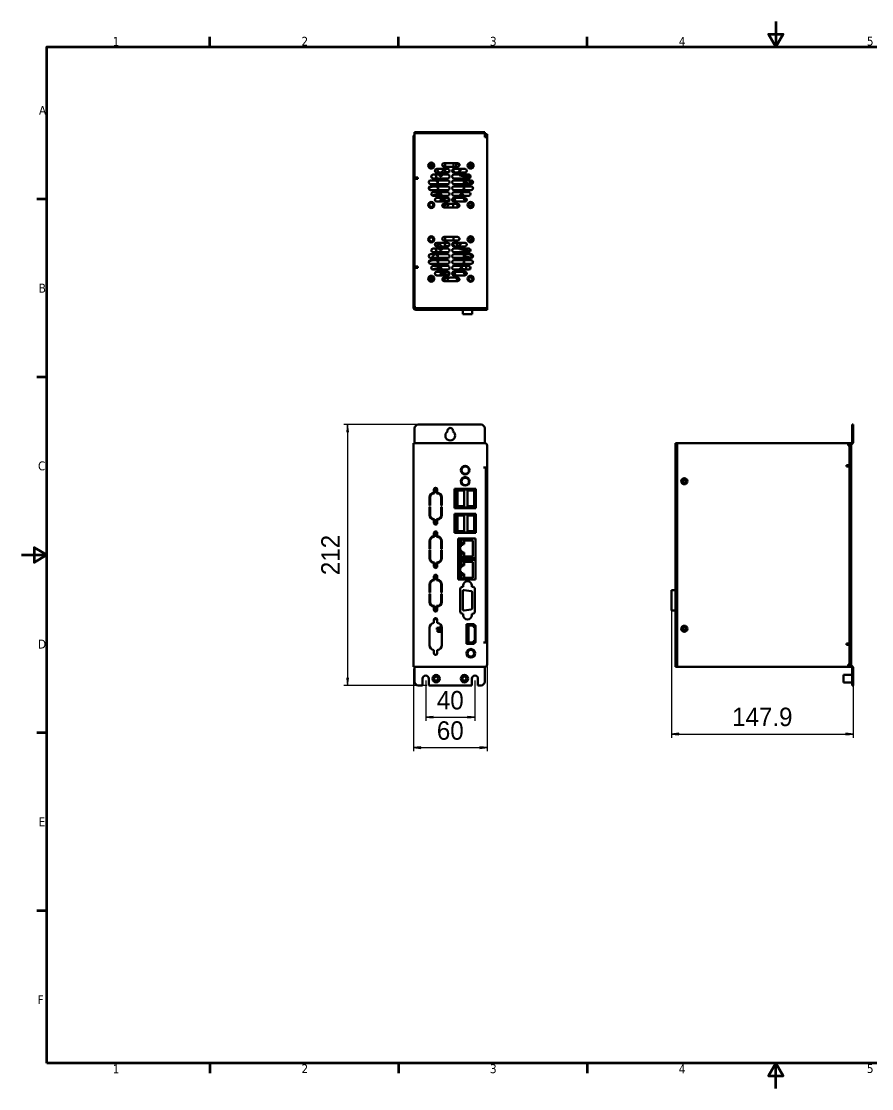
# Model space of a CAD drawing. Header units: millimetres. Extents: x 3265 to 5128, y 641 to 1684.
# Drawn here: x 3265 to 3956, y 816 to 1684 of the extents above; entities that cross this region are included whole.
import ezdxf

# ---------------------------------------------------------------- set-up
doc = ezdxf.new("R2010")
doc.units = ezdxf.units.MM
doc.header["$LTSCALE"] = 1.8
for name, color, linetype, lineweight in [('경계(ISO)', 7, 'Continuous', 70), ('외형선(ISO)', 7, 'Continuous', 50), ('치수(ISO)', 7, 'Continuous', 25)]:
    doc.layers.add(name, color=color, linetype=linetype, lineweight=lineweight)
doc.styles.add('레이블 문자 (JIS)', font='')
doc.styles.add('주 텍스트 (ISO)', font='')
doc.styles.get('레이블 문자 (JIS)').set_extended_font_data('Gulim')
doc.styles.get('주 텍스트 (ISO)').set_extended_font_data('Tahoma')
doc.dimstyles.new('복사 대상기본값 (JIS)', dxfattribs={"dimscale": 3, "dimtxt": 3, "dimasz": 2, "dimexe": 1, "dimexo": 0.5, "dimgap": 0.8, "dimtad": 1, "dimdsep": 46, "dimtxsty": '레이블 문자 (JIS)', "dimblk": 'Filled-1', "dimcen": 0.09, "dimdle": 10, "dimclrd": 256, "dimclre": 256, "dimclrt": 256, "dimazin": 2, "dimtfac": 0.666667, "dimtmove": 0, "dimatfit": 3, "dimldrblk": 'OPEN', "dimfxl": 1, "dimtolj": 1, "dimtzin": 0, "dimlwd": -1, "dimlwe": -1, "dimarcsym": 0})

# ---------------------------------------------------------------- blocks, each defined once
blk = doc.blocks.new('Filled-1')
at = {"color": 0}
for p, q in [((0, 0), (-1, 0.1)), ((-1, 0.1), (-1, -0.1)), ((-1, 0), (0, 0)), ((-1, -0.1), (0, 0))]:
    blk.add_line(p, q, dxfattribs=at)
at = {"color": 0, "flags": 128}
blk.add_lwpolyline([(-1, -0.1), (0, 0), (-1, 0.1), (-1, -0.1)], dxfattribs=at)
at = {"color": 0}
blk.add_solid([(-1, -0.1), (0, 0), (-1, 0.1), (-1, -0.1)], dxfattribs=at)
blk = doc.blocks.new('*D623')
at = {"layer": 'Defpoints', "color": 0}
for p in [(3587.78, 1356.24), (3530.28, 1144.24), (3596.28, 1144.24)]:
    blk.add_point(p, dxfattribs=at)
at = {"layer": '치수(ISO)'}
for p, q in [((3586.28, 1356.24), (3527.28, 1356.24)), ((3530.28, 1350.24), (3530.28, 1150.24)), ((3594.78, 1144.24), (3527.28, 1144.24))]:
    blk.add_line(p, q, dxfattribs=at)
at = {"layer": '치수(ISO)', "linetype": 'ByBlock', "xscale": 6, "yscale": 6, "zscale": 6}
for p, rotation in [((3530.28, 1356.24), 90), ((3530.28, 1144.24), 270)]:
    blk.add_blockref('Filled-1', p, dxfattribs=dict(at, rotation=rotation))
at = {"layer": '치수(ISO)', "insert": (3508.86, 1250.24), "char_height": 15, "attachment_point": 2, "rotation": 90, "style": '레이블 문자 (JIS)'}
blk.add_mtext('\\A1;212', dxfattribs=at)
blk = doc.blocks.new('_Open')
at = {"color": 0, "linetype": 'ByBlock', "lineweight": -2}
for p, q in [((-1, 0.17), (0, 0)), ((-1, -0.17), (0, 0)), ((0, 0), (-1, 0))]:
    blk.add_line(p, q, dxfattribs=at)
blk = doc.blocks.new('*D624')
at = {"layer": 'Defpoints', "color": 0}
for p in [(3583.78, 1159.24), (3643.78, 1161.24), (3643.78, 1093.7)]:
    blk.add_point(p, dxfattribs=at)
at = {"layer": '치수(ISO)'}
for p, q in [((3583.78, 1157.74), (3583.78, 1090.7)), ((3643.78, 1159.74), (3643.78, 1090.7)), ((3589.78, 1093.7), (3637.78, 1093.7))]:
    blk.add_line(p, q, dxfattribs=at)
at = {"layer": '치수(ISO)', "linetype": 'ByBlock', "xscale": 6, "yscale": 6, "zscale": 6, "rotation": 180}
blk.add_blockref('Filled-1', (3583.78, 1093.7), dxfattribs=at)
at = {"layer": '치수(ISO)', "linetype": 'ByBlock', "xscale": 6, "yscale": 6, "zscale": 6}
blk.add_blockref('Filled-1', (3643.78, 1093.7), dxfattribs=at)
at = {"layer": '치수(ISO)', "insert": (3613.78, 1115.08), "char_height": 15, "attachment_point": 2, "style": '레이블 문자 (JIS)'}
blk.add_mtext('\\A1;60', dxfattribs=at)
blk = doc.blocks.new('*D625')
at = {"layer": 'Defpoints', "color": 0}
for p in [(3793.57, 1207.04), (3941.47, 1147.24), (3941.47, 1104.74)]:
    blk.add_point(p, dxfattribs=at)
at = {"layer": '치수(ISO)'}
for p, q in [((3793.57, 1205.54), (3793.57, 1101.74)), ((3941.47, 1145.74), (3941.47, 1101.74)), ((3799.57, 1104.74), (3935.47, 1104.74))]:
    blk.add_line(p, q, dxfattribs=at)
at = {"layer": '치수(ISO)', "linetype": 'ByBlock', "xscale": 6, "yscale": 6, "zscale": 6, "rotation": 180}
blk.add_blockref('Filled-1', (3793.57, 1104.74), dxfattribs=at)
at = {"layer": '치수(ISO)', "linetype": 'ByBlock', "xscale": 6, "yscale": 6, "zscale": 6}
blk.add_blockref('Filled-1', (3941.47, 1104.74), dxfattribs=at)
at = {"layer": '치수(ISO)', "insert": (3867.52, 1126.16), "char_height": 15, "attachment_point": 2, "style": '레이블 문자 (JIS)'}
blk.add_mtext('\\A1;147.9', dxfattribs=at)
blk = doc.blocks.new('*D635')
at = {"layer": 'Defpoints', "color": 0}
for p in [(3593.78, 1149.74), (3633.78, 1149.74), (3633.78, 1118.41)]:
    blk.add_point(p, dxfattribs=at)
at = {"layer": '치수(ISO)'}
for p, q in [((3593.78, 1148.24), (3593.78, 1115.41)), ((3633.78, 1148.24), (3633.78, 1115.41)), ((3599.78, 1118.41), (3627.78, 1118.41))]:
    blk.add_line(p, q, dxfattribs=at)
at = {"layer": '치수(ISO)', "linetype": 'ByBlock', "xscale": 6, "yscale": 6, "zscale": 6, "rotation": 180}
blk.add_blockref('Filled-1', (3593.78, 1118.41), dxfattribs=at)
at = {"layer": '치수(ISO)', "linetype": 'ByBlock', "xscale": 6, "yscale": 6, "zscale": 6}
blk.add_blockref('Filled-1', (3633.78, 1118.41), dxfattribs=at)
at = {"layer": '치수(ISO)', "insert": (3613.78, 1132.11), "char_height": 15, "attachment_point": 5, "style": '레이블 문자 (JIS)'}
blk.add_mtext('\\A1;40', dxfattribs=at)
blk = doc.blocks.new('경계 Default Border')
at = {"layer": '경계(ISO)'}
for p, q in [((74.25, 410), (74.25, 413.9)), ((148.5, 410), (148.5, 413.9)), ((222.75, 410), (222.75, 413.9)), ((371.25, 410), (371.25, 413.9)), ((445.5, 410), (445.5, 413.9)), ((519.75, 410), (519.75, 413.9)), ((10, 350), (6.1, 350)), ((584, 350), (587.9, 350)), ((10, 280), (6.1, 280)), ((584, 280), (587.9, 280)), ((10, 140), (6.1, 140)), ((584, 140), (587.9, 140)), ((10, 70), (6.1, 70)), ((584, 70), (587.9, 70)), ((74.25, 10), (74.25, 6.1)), ((148.5, 10), (148.5, 6.1)), ((222.75, 10), (222.75, 6.1)), ((371.25, 10), (371.25, 6.1)), ((445.5, 10), (445.5, 6.1)), ((519.75, 10), (519.75, 6.1))]:
    blk.add_line(p, q, dxfattribs=at)
at = {"layer": '경계(ISO)', "flags": 128}
for points in [[(297, 420), (297, 410), (294.11, 415), (299.89, 415), (297, 410)], [(10, 10), (10, 410), (584, 410), (584, 10), (10, 10)], [(0, 210), (10, 210), (5, 212.89), (5, 207.11), (10, 210)], [(594, 210), (584, 210), (589, 212.89), (589, 207.11), (584, 210)], [(297, 0), (297, 10), (294.11, 5), (299.89, 5), (297, 10)]]:
    blk.add_lwpolyline(points, dxfattribs=at)
at = {"layer": '경계(ISO)', "char_height": 3.5, "attachment_point": 7, "style": '주 텍스트 (ISO)'}
for s, insert in [('1', (35.98, 410.32)), ('2', (110.29, 410.4)), ('3', (184.51, 410.33)), ('4', (258.85, 410.33)), ('5', (332.9, 410.4)), ('6', (407.29, 410.33)), ('7', (481.56, 410.4)), ('8', (556.09, 410.4)), ('A', (6.94, 383.25)), ('A', (585.24, 383.25)), ('B', (6.85, 313.25)), ('B', (585.15, 313.25)), ('C', (6.57, 243.25)), ('C', (584.87, 243.25)), ('D', (6.56, 173.19)), ('D', (584.86, 173.19)), ('E', (6.78, 103.25)), ('E', (585.08, 103.25)), ('F', (6.36, 33.25)), ('F', (584.66, 33.25)), ('1', (35.98, 6.02)), ('2', (110.29, 6.1)), ('3', (184.51, 6.03)), ('4', (258.85, 6.03)), ('5', (332.9, 6.1)), ('6', (407.29, 6.03)), ('7', (481.56, 6.1)), ('8', (556.09, 6.1))]:
    blk.add_mtext(s, dxfattribs=dict(at, insert=insert))

msp = doc.modelspace()

# ---------------------------------------------------------------- linework, layer by layer
at = {"layer": '외형선(ISO)'}
for p, q in [((3583.778, 1589.184), (3583.778, 1590.184)), ((3584.778, 1589.184), (3583.778, 1589.184)), ((3583.778, 1589.184), (3583.778, 1451.584)), ((3584.778, 1593.984), (3587.778, 1593.984)), ((3584.778, 1593.984), (3584.778, 1592.984)), ((3587.778, 1592.984), (3584.778, 1592.984)), ((3584.778, 1591.984), (3584.778, 1592.984)), ((3584.778, 1591.984), (3584.778, 1556.984)), ((3584.778, 1589.184), (3584.778, 1451.584)), ((3638.778, 1593.984), (3587.778, 1593.984)), ((3587.778, 1592.984), (3638.778, 1592.984)), ((3641.778, 1593.984), (3638.778, 1593.984)), ((3641.778, 1592.984), (3638.778, 1592.984)), ((3641.778, 1592.984), (3641.778, 1593.984)), ((3641.778, 1592.984), (3641.778, 1591.984)), ((3641.778, 1592.184), (3643.778, 1592.184)), ((3641.778, 1591.984), (3641.778, 1589.984)), ((3643.778, 1591.184), (3641.778, 1591.184)), ((3643.778, 1589.984), (3641.778, 1589.984)), ((3642.778, 1589.984), (3642.778, 1590.984)), ((3642.778, 1590.984), (3643.778, 1590.984)), ((3643.778, 1591.184), (3643.778, 1592.184)), ((3643.778, 1589.984), (3643.778, 1590.984)), ((3643.778, 1589.984), (3643.778, 1450.784)), ((3599.364, 1565.542), (3597.159, 1567.997)), ((3602.778, 1564.084), (3611.778, 1564.084)), ((3603.068, 1564.084), (3603.946, 1561.084)), ((3603.633, 1562.157), (3604.977, 1561.084)), ((3606.428, 1561.084), (3609.124, 1564.084)), ((3609.532, 1567.05), (3608.431, 1565.825)), ((3608.778, 1568.784), (3619.778, 1568.784)), ((3619.778, 1565.784), (3608.778, 1565.784)), ((3609.532, 1568.784), (3609.532, 1565.784)), ((3609.532, 1564.084), (3609.532, 1561.084)), ((3616.532, 1568.784), (3616.532, 1565.784)), ((3616.532, 1564.064), (3616.532, 1561.551)), ((3616.778, 1564.084), (3625.778, 1564.084)), ((3623.344, 1564.084), (3619.582, 1561.084)), ((3621.178, 1563.159), (3620.347, 1564.084)), ((3621.062, 1567.778), (3621.178, 1567.648)), ((3621.178, 1567.684), (3621.178, 1567.823)), ((3621.178, 1566.746), (3621.178, 1567.684)), ((3621.224, 1567.684), (3621.178, 1567.684)), ((3621.178, 1562.357), (3621.178, 1564.084)), ((3622.178, 1564.084), (3622.178, 1563.155)), ((3622.178, 1563.695), (3622.855, 1563.695)), ((3629.205, 1565.531), (3631.352, 1565.531)), ((3587.278, 1556.984), (3584.778, 1556.984)), ((3584.778, 1555.984), (3586.778, 1555.984)), ((3587.278, 1555.984), (3586.778, 1555.984)), ((3587.278, 1556.984), (3587.278, 1555.984)), ((3597.778, 1554.684), (3611.778, 1554.684)), ((3598.354, 1557.413), (3599.635, 1556.391)), ((3599.778, 1559.384), (3611.778, 1559.384)), ((3611.778, 1556.384), (3599.778, 1556.384)), ((3601.776, 1554.684), (3603.561, 1553.261)), ((3602.717, 1556.384), (3601.839, 1559.384)), ((3611.778, 1561.084), (3602.778, 1561.084)), ((3603.638, 1553.239), (3603.215, 1554.684)), ((3604.444, 1559.384), (3604.467, 1559.306)), ((3607.109, 1559.384), (3607.266, 1559.259)), ((3625.778, 1561.084), (3616.778, 1561.084)), ((3616.778, 1559.384), (3628.778, 1559.384)), ((3628.778, 1556.384), (3616.778, 1556.384)), ((3616.778, 1554.684), (3630.778, 1554.684)), ((3621.724, 1558.772), (3629.738, 1556.82)), ((3631.282, 1551.771), (3625.009, 1553.203)), ((3628.677, 1559.384), (3626.462, 1557.618)), ((3630.248, 1558.184), (3627.172, 1558.184)), ((3632.074, 1553.678), (3627.943, 1554.684)), ((3596.564, 1547.503), (3596.302, 1548.651)), ((3596.42, 1549.02), (3600.206, 1549.884)), ((3611.778, 1551.684), (3597.778, 1551.684)), ((3597.778, 1549.884), (3611.778, 1549.884)), ((3611.778, 1546.884), (3597.778, 1546.884)), ((3599.778, 1545.184), (3611.778, 1545.184)), ((3630.778, 1551.684), (3616.778, 1551.684)), ((3616.778, 1549.884), (3630.778, 1549.884)), ((3630.778, 1546.884), (3616.778, 1546.884)), ((3616.778, 1545.184), (3628.778, 1545.184)), ((3623.219, 1544.376), (3625.188, 1542.184)), ((3629.503, 1544.997), (3628.684, 1545.184)), ((3632.254, 1548.651), (3631.992, 1547.503)), ((3598.968, 1542.422), (3605.66, 1543.949)), ((3611.778, 1542.184), (3599.778, 1542.184)), ((3602.778, 1540.484), (3611.778, 1540.484)), ((3611.778, 1537.484), (3602.778, 1537.484)), ((3605.339, 1537.484), (3607.467, 1539.712)), ((3605.404, 1537.552), (3606.816, 1540.484)), ((3608.367, 1539.206), (3606.722, 1537.484)), ((3607.983, 1533.013), (3610.63, 1535.784)), ((3608.778, 1535.784), (3619.778, 1535.784)), ((3613.119, 1535.784), (3611.776, 1534.378)), ((3612.37, 1537.606), (3612.574, 1537.82)), ((3617.473, 1540.342), (3615.472, 1538.247)), ((3616.178, 1537.609), (3616.178, 1538.987)), ((3616.178, 1538.249), (3617.813, 1538.249)), ((3616.178, 1532.784), (3616.178, 1535.784)), ((3616.715, 1539.549), (3617.187, 1539.549)), ((3628.778, 1542.184), (3616.778, 1542.184)), ((3616.778, 1540.484), (3625.778, 1540.484)), ((3625.778, 1537.484), (3616.778, 1537.484)), ((3618.181, 1537.484), (3617.029, 1539.878)), ((3617.978, 1537.484), (3617.978, 1537.906)), ((3620.057, 1533.589), (3619, 1535.784)), ((3623.687, 1542.184), (3622.86, 1543.903)), ((3625.946, 1537.494), (3624.506, 1540.484)), ((3630.096, 1533.916), (3631.671, 1535.669)), ((3619.778, 1532.784), (3608.778, 1532.784)), ((3621.274, 1534.175), (3620.057, 1533.589)), ((3621.178, 1533.746), (3621.178, 1534.129)), ((3602.778, 1504.084), (3611.778, 1504.084)), ((3611.778, 1501.084), (3602.778, 1501.084)), ((3603.068, 1504.084), (3603.946, 1501.084)), ((3603.633, 1502.157), (3604.977, 1501.084)), ((3606.891, 1501.084), (3605.655, 1502.46)), ((3608.229, 1504.084), (3609.532, 1502.634)), ((3608.778, 1508.784), (3619.778, 1508.784)), ((3619.778, 1505.784), (3608.778, 1505.784)), ((3609.532, 1508.784), (3609.532, 1505.784)), ((3609.532, 1504.084), (3609.532, 1501.084)), ((3616.532, 1508.784), (3616.532, 1505.784)), ((3616.532, 1504.064), (3616.532, 1501.551)), ((3616.778, 1504.084), (3625.778, 1504.084)), ((3625.778, 1501.084), (3616.778, 1501.084)), ((3620.028, 1501.44), (3618.83, 1502.773)), ((3623.344, 1504.084), (3619.582, 1501.084)), ((3621.178, 1506.746), (3621.178, 1507.823)), ((3621.178, 1502.684), (3621.178, 1504.084)), ((3621.178, 1502.684), (3621.178, 1502.357)), ((3621.178, 1502.684), (3621.588, 1502.684)), ((3622.178, 1504.084), (3622.178, 1503.155)), ((3622.178, 1503.535), (3622.377, 1503.313)), ((3630.096, 1505.916), (3631.671, 1507.669)), ((3596.472, 1493.922), (3596.905, 1494.404)), ((3597.778, 1494.684), (3611.778, 1494.684)), ((3598.354, 1497.413), (3599.635, 1496.391)), ((3601.19, 1494.684), (3598.495, 1491.684)), ((3598.924, 1496.651), (3599.085, 1496.83)), ((3599.778, 1499.384), (3611.778, 1499.384)), ((3611.778, 1496.384), (3599.778, 1496.384)), ((3601.776, 1494.684), (3603.561, 1493.261)), ((3602.717, 1496.384), (3601.839, 1499.384)), ((3603.638, 1493.239), (3603.215, 1494.684)), ((3604.444, 1499.384), (3604.467, 1499.306)), ((3607.109, 1499.384), (3607.266, 1499.259)), ((3616.778, 1499.384), (3628.778, 1499.384)), ((3628.778, 1496.384), (3616.778, 1496.384)), ((3616.778, 1494.684), (3630.778, 1494.684)), ((3621.724, 1498.772), (3629.738, 1496.82)), ((3624.951, 1493.449), (3625.213, 1493.157)), ((3631.282, 1491.771), (3625.009, 1493.203)), ((3628.677, 1499.384), (3626.462, 1497.618)), ((3632.074, 1493.678), (3627.943, 1494.684)), ((3630.19, 1492.021), (3631.75, 1493.757)), ((3586.778, 1484.784), (3584.778, 1484.784)), ((3584.778, 1483.784), (3587.278, 1483.784)), ((3584.778, 1452.784), (3584.778, 1483.784)), ((3586.778, 1484.784), (3587.278, 1484.784)), ((3587.278, 1484.784), (3587.278, 1483.784)), ((3596.564, 1487.503), (3596.302, 1488.651)), ((3596.42, 1489.02), (3600.206, 1489.884)), ((3611.778, 1491.684), (3597.778, 1491.684)), ((3597.778, 1489.884), (3611.778, 1489.884)), ((3611.778, 1486.884), (3597.778, 1486.884)), ((3598.857, 1489.576), (3599.133, 1489.884)), ((3598.968, 1482.422), (3605.66, 1483.949)), ((3599.778, 1485.184), (3611.778, 1485.184)), ((3630.778, 1491.684), (3616.778, 1491.684)), ((3616.778, 1489.884), (3630.778, 1489.884)), ((3630.778, 1486.884), (3616.778, 1486.884)), ((3616.778, 1485.184), (3628.778, 1485.184)), ((3623.687, 1482.184), (3622.86, 1483.903)), ((3624.096, 1482.911), (3623.021, 1484.108)), ((3626.087, 1485.184), (3626.328, 1484.916)), ((3629.503, 1484.997), (3628.684, 1485.184)), ((3632.254, 1488.651), (3631.992, 1487.503)), ((3597.104, 1473.625), (3599.305, 1476.076)), ((3611.778, 1482.184), (3599.778, 1482.184)), ((3602.778, 1480.484), (3611.778, 1480.484)), ((3611.778, 1477.484), (3602.778, 1477.484)), ((3605.339, 1477.484), (3607.467, 1479.712)), ((3605.404, 1477.552), (3606.816, 1480.484)), ((3606.717, 1480.278), (3606.532, 1480.484)), ((3608.367, 1479.206), (3606.722, 1477.484)), ((3607.983, 1473.013), (3610.63, 1475.784)), ((3608.778, 1475.784), (3619.778, 1475.784)), ((3613.119, 1475.784), (3611.776, 1474.378)), ((3612.37, 1477.606), (3612.574, 1477.82)), ((3617.473, 1480.342), (3615.472, 1478.247)), ((3628.778, 1482.184), (3616.778, 1482.184)), ((3616.778, 1480.484), (3625.778, 1480.484)), ((3625.778, 1477.484), (3616.778, 1477.484)), ((3618.181, 1477.484), (3617.029, 1479.878)), ((3620.466, 1472.951), (3618.83, 1474.773)), ((3620.057, 1473.589), (3619, 1475.784)), ((3625.946, 1477.494), (3624.506, 1480.484)), ((3625.067, 1479.319), (3626.328, 1477.916)), ((3619.778, 1472.784), (3608.778, 1472.784)), ((3621.274, 1474.175), (3620.057, 1473.589)), ((3621.178, 1473.746), (3621.178, 1474.129)), ((3641.778, 1450.584), (3585.778, 1450.584)), ((3585.778, 1449.584), (3641.778, 1449.584)), ((3641.778, 1450.784), (3586.778, 1450.784)), ((3621.178, 1450.584), (3621.178, 1450.784)), ((3622.978, 1450.784), (3622.978, 1450.584)), ((3622.978, 1449.584), (3622.978, 1449.484)), ((3622.978, 1449.484), (3628.978, 1449.484)), ((3623.978, 1449.484), (3623.978, 1446.084)), ((3628.978, 1450.784), (3628.978, 1450.584)), ((3628.978, 1449.584), (3628.978, 1449.484)), ((3631.678, 1449.584), (3631.678, 1446.084)), ((3634.178, 1450.584), (3634.178, 1450.784)), ((3641.778, 1450.784), (3643.778, 1450.784)), ((3641.778, 1450.584), (3643.778, 1450.584)), ((3643.778, 1449.584), (3641.778, 1449.584)), ((3643.778, 1449.584), (3643.778, 1450.584)), ((3623.978, 1446.084), (3625.138, 1446.084)), ((3630.838, 1446.084), (3625.138, 1446.084)), ((3630.838, 1446.084), (3631.678, 1446.084)), ((3587.778, 1356.244), (3638.778, 1356.244)), ((3941.473, 1356.244), (3940.473, 1356.244)), ((3940.473, 1353.244), (3940.473, 1356.244)), ((3941.473, 1353.244), (3941.473, 1356.244)), ((3584.778, 1342.244), (3584.778, 1353.244)), ((3641.778, 1353.244), (3641.778, 1342.244)), ((3940.473, 1353.244), (3940.473, 1342.244)), ((3941.473, 1342.244), (3941.473, 1353.244)), ((3583.778, 1159.244), (3583.778, 1341.244)), ((3585.778, 1341.244), (3583.778, 1341.244)), ((3584.778, 1341.244), (3584.778, 1342.244)), ((3585.778, 1341.244), (3641.778, 1341.244)), ((3641.778, 1342.244), (3641.778, 1341.244)), ((3643.778, 1339.244), (3643.778, 1321.244)), ((3797.073, 1339.244), (3797.073, 1341.244)), ((3798.073, 1341.244), (3797.073, 1341.244)), ((3797.073, 1339.244), (3797.073, 1321.244)), ((3798.073, 1341.244), (3798.073, 1339.244)), ((3798.073, 1341.244), (3798.273, 1341.244)), ((3798.073, 1321.244), (3798.073, 1339.244)), ((3798.273, 1341.244), (3937.473, 1341.244)), ((3798.273, 1341.244), (3798.273, 1339.244)), ((3798.273, 1339.244), (3798.273, 1161.244)), ((3939.473, 1341.244), (3937.473, 1341.244)), ((3937.473, 1339.244), (3937.473, 1341.244)), ((3937.473, 1340.244), (3939.473, 1340.244)), ((3937.673, 1340.044), (3937.473, 1340.044)), ((3937.473, 1339.244), (3938.473, 1339.244)), ((3938.673, 1340.044), (3937.673, 1340.044)), ((3938.473, 1339.244), (3938.473, 1323.244)), ((3938.673, 1338.044), (3938.673, 1340.044)), ((3939.673, 1340.044), (3938.673, 1340.044)), ((3938.673, 1162.444), (3938.673, 1338.044)), ((3939.673, 1340.044), (3939.673, 1338.044)), ((3939.673, 1162.444), (3939.673, 1338.044)), ((3640.768, 1321.234), (3640.768, 1321.244)), ((3640.768, 1321.244), (3643.778, 1321.244)), ((3640.778, 1321.234), (3640.768, 1321.234)), ((3642.778, 1321.234), (3640.778, 1321.234)), ((3642.778, 1321.244), (3642.778, 1179.244)), ((3643.778, 1321.244), (3643.778, 1179.244)), ((3796.973, 1322.244), (3796.973, 1316.244)), ((3797.073, 1322.244), (3796.973, 1322.244)), ((3797.073, 1321.234), (3797.073, 1321.244)), ((3797.073, 1321.244), (3798.073, 1321.244)), ((3797.073, 1179.254), (3797.073, 1321.234)), ((3798.273, 1321.234), (3797.073, 1321.234)), ((3798.273, 1322.244), (3798.073, 1322.244)), ((3798.073, 1321.244), (3798.073, 1321.234)), ((3935.973, 1322.244), (3935.973, 1323.244)), ((3935.973, 1323.244), (3938.473, 1323.244)), ((3936.473, 1322.244), (3935.973, 1322.244)), ((3938.473, 1322.244), (3936.473, 1322.244)), ((3938.473, 1322.244), (3938.473, 1178.244)), ((3624.175, 1316.244), (3625.978, 1316.244)), ((3625.978, 1316.244), (3627.781, 1316.244)), ((3797.073, 1316.244), (3796.973, 1316.244)), ((3796.973, 1313.044), (3796.973, 1307.044)), ((3797.073, 1313.044), (3796.973, 1313.044)), ((3600.478, 1300.878), (3600.478, 1303.544)), ((3600.978, 1303.544), (3600.978, 1300.39)), ((3602.678, 1300.39), (3602.678, 1303.544)), ((3603.178, 1303.544), (3603.178, 1300.878)), ((3617.178, 1303.944), (3634.678, 1303.944)), ((3617.178, 1288.444), (3617.178, 1303.944)), ((3634.178, 1303.444), (3618.678, 1303.444)), ((3618.678, 1303.444), (3618.678, 1288.944)), ((3619.678, 1302.544), (3624.978, 1302.544)), ((3619.678, 1289.844), (3619.678, 1302.544)), ((3621.178, 1303.444), (3621.178, 1303.944)), ((3622.178, 1303.944), (3622.178, 1303.444)), ((3624.353, 1307.044), (3625.978, 1307.044)), ((3624.978, 1302.544), (3624.978, 1289.844)), ((3625.978, 1307.044), (3627.603, 1307.044)), ((3627.878, 1302.544), (3633.178, 1302.544)), ((3627.878, 1289.844), (3627.878, 1302.544)), ((3631.778, 1303.944), (3631.778, 1303.444)), ((3633.178, 1302.544), (3633.178, 1289.844)), ((3634.178, 1303.444), (3634.178, 1303.944)), ((3634.178, 1288.944), (3634.178, 1303.444)), ((3634.678, 1303.944), (3634.678, 1288.444)), ((3797.073, 1307.044), (3796.973, 1307.044)), ((3596.828, 1290.394), (3596.828, 1296.894)), ((3597.328, 1296.894), (3597.328, 1290.394)), ((3598.695, 1299.669), (3597.947, 1299.669)), ((3605.709, 1299.669), (3604.961, 1299.669)), ((3606.328, 1290.394), (3606.328, 1296.894)), ((3606.828, 1296.894), (3606.828, 1290.394)), ((3618.678, 1299.244), (3617.178, 1299.244)), ((3618.678, 1293.744), (3617.178, 1293.744)), ((3596.828, 1290.394), (3597.328, 1290.394)), ((3597.328, 1289.394), (3596.828, 1289.394)), ((3596.828, 1282.894), (3596.828, 1289.394)), ((3597.328, 1289.394), (3597.328, 1282.894)), ((3606.328, 1290.394), (3606.828, 1290.394)), ((3606.828, 1289.394), (3606.328, 1289.394)), ((3606.328, 1282.894), (3606.328, 1289.394)), ((3606.828, 1289.394), (3606.828, 1282.894)), ((3634.678, 1288.444), (3617.178, 1288.444)), ((3618.678, 1288.944), (3634.178, 1288.944)), ((3624.978, 1289.844), (3619.678, 1289.844)), ((3621.178, 1288.444), (3621.178, 1288.944)), ((3622.178, 1288.944), (3622.178, 1288.444)), ((3625.678, 1288.944), (3625.678, 1288.444)), ((3633.178, 1289.844), (3627.878, 1289.844)), ((3634.178, 1288.444), (3634.178, 1288.944)), ((3600.478, 1276.244), (3600.478, 1278.909)), ((3600.978, 1279.397), (3600.978, 1276.244)), ((3602.678, 1276.244), (3602.678, 1279.397)), ((3603.178, 1278.909), (3603.178, 1276.244)), ((3617.178, 1283.644), (3634.678, 1283.644)), ((3617.178, 1268.144), (3617.178, 1283.644)), ((3634.178, 1283.144), (3618.678, 1283.144)), ((3618.678, 1283.144), (3618.678, 1268.644)), ((3619.678, 1282.244), (3624.978, 1282.244)), ((3619.678, 1269.544), (3619.678, 1282.244)), ((3621.178, 1283.144), (3621.178, 1283.644)), ((3622.178, 1283.644), (3622.178, 1283.144)), ((3624.978, 1282.244), (3624.978, 1269.544)), ((3625.678, 1283.644), (3625.678, 1283.144)), ((3627.878, 1282.244), (3633.178, 1282.244)), ((3627.878, 1269.544), (3627.878, 1282.244)), ((3633.178, 1282.244), (3633.178, 1269.544)), ((3634.178, 1283.144), (3634.178, 1283.644)), ((3634.178, 1268.644), (3634.178, 1283.144)), ((3634.678, 1283.644), (3634.678, 1268.144)), ((3600.478, 1265.578), (3600.478, 1268.244)), ((3600.978, 1268.244), (3600.978, 1265.09)), ((3602.678, 1265.09), (3602.678, 1268.244)), ((3603.178, 1268.244), (3603.178, 1265.578)), ((3634.678, 1268.144), (3617.178, 1268.144)), ((3618.678, 1268.644), (3634.178, 1268.644)), ((3624.978, 1269.544), (3619.678, 1269.544)), ((3621.178, 1268.144), (3621.178, 1268.644)), ((3622.178, 1268.644), (3622.178, 1268.144)), ((3633.178, 1269.544), (3627.878, 1269.544)), ((3631.778, 1268.644), (3631.778, 1268.144)), ((3634.178, 1268.144), (3634.178, 1268.644)), ((3596.828, 1255.094), (3596.828, 1261.594)), ((3597.328, 1261.594), (3597.328, 1255.094)), ((3606.328, 1255.094), (3606.328, 1261.594)), ((3606.828, 1261.594), (3606.828, 1255.094)), ((3620.178, 1263.644), (3634.178, 1263.644)), ((3620.178, 1230.244), (3620.178, 1263.644)), ((3621.178, 1263.644), (3621.178, 1247.644)), ((3622.478, 1262.744), (3624.478, 1262.744)), ((3622.478, 1259.744), (3622.478, 1262.744)), ((3624.478, 1259.744), (3622.478, 1259.744)), ((3623.178, 1257.644), (3623.178, 1259.044)), ((3623.178, 1259.044), (3625.178, 1259.044)), ((3624.478, 1262.744), (3624.478, 1259.744)), ((3625.178, 1259.044), (3625.178, 1262.144)), ((3625.178, 1262.144), (3632.178, 1262.144)), ((3632.178, 1262.144), (3632.178, 1249.144)), ((3634.178, 1263.644), (3634.178, 1230.244)), ((3596.828, 1255.094), (3597.328, 1255.094)), ((3597.328, 1254.094), (3596.828, 1254.094)), ((3596.828, 1247.594), (3596.828, 1254.094)), ((3597.328, 1254.094), (3597.328, 1247.594)), ((3606.328, 1255.094), (3606.828, 1255.094)), ((3606.828, 1254.094), (3606.328, 1254.094)), ((3606.328, 1247.594), (3606.328, 1254.094)), ((3606.828, 1254.094), (3606.828, 1247.594)), ((3621.778, 1257.644), (3623.178, 1257.644)), ((3621.778, 1253.644), (3621.778, 1257.644)), ((3623.178, 1253.644), (3621.778, 1253.644)), ((3622.478, 1251.544), (3624.478, 1251.544)), ((3622.478, 1248.544), (3622.478, 1251.544)), ((3623.178, 1252.244), (3623.178, 1253.644)), ((3625.178, 1252.244), (3623.178, 1252.244)), ((3624.478, 1251.544), (3624.478, 1248.544)), ((3625.178, 1249.144), (3625.178, 1252.244)), ((3600.478, 1240.944), (3600.478, 1243.609)), ((3600.978, 1244.097), (3600.978, 1240.944)), ((3602.678, 1240.944), (3602.678, 1244.097)), ((3603.178, 1243.609), (3603.178, 1240.944)), ((3621.178, 1247.644), (3634.178, 1247.644)), ((3621.178, 1246.244), (3621.178, 1247.644)), ((3634.178, 1246.244), (3621.178, 1246.244)), ((3621.178, 1246.244), (3621.178, 1230.244)), ((3622.178, 1247.644), (3622.178, 1246.244)), ((3624.478, 1248.544), (3622.478, 1248.544)), ((3622.478, 1245.344), (3624.478, 1245.344)), ((3622.478, 1242.344), (3622.478, 1245.344)), ((3624.478, 1242.344), (3622.478, 1242.344)), ((3623.178, 1240.244), (3623.178, 1241.644)), ((3623.178, 1241.644), (3625.178, 1241.644)), ((3624.478, 1245.344), (3624.478, 1242.344)), ((3632.178, 1249.144), (3625.178, 1249.144)), ((3625.178, 1241.644), (3625.178, 1244.744)), ((3625.178, 1244.744), (3632.178, 1244.744)), ((3631.778, 1247.644), (3631.778, 1246.244)), ((3632.178, 1244.744), (3632.178, 1231.744)), ((3600.478, 1230.278), (3600.478, 1232.944)), ((3600.978, 1232.944), (3600.978, 1229.79)), ((3602.678, 1229.79), (3602.678, 1232.944)), ((3603.178, 1232.944), (3603.178, 1230.278)), ((3621.778, 1240.244), (3623.178, 1240.244)), ((3621.778, 1236.244), (3621.778, 1240.244)), ((3623.178, 1236.244), (3621.778, 1236.244)), ((3622.478, 1234.144), (3624.478, 1234.144)), ((3622.478, 1231.144), (3622.478, 1234.144)), ((3623.178, 1234.844), (3623.178, 1236.244)), ((3625.178, 1234.844), (3623.178, 1234.844)), ((3624.478, 1234.144), (3624.478, 1231.144)), ((3625.178, 1231.744), (3625.178, 1234.844)), ((3596.828, 1219.794), (3596.828, 1226.294)), ((3597.328, 1226.294), (3597.328, 1219.794)), ((3606.328, 1219.794), (3606.328, 1226.294)), ((3606.828, 1226.294), (3606.828, 1219.794)), ((3634.178, 1230.244), (3620.178, 1230.244)), ((3624.478, 1231.144), (3622.478, 1231.144)), ((3623.828, 1224.444), (3624.328, 1224.444)), ((3624.328, 1224.444), (3624.328, 1225.444)), ((3632.178, 1231.744), (3625.178, 1231.744)), ((3631.328, 1225.444), (3631.328, 1224.444)), ((3631.328, 1224.444), (3631.828, 1224.444)), ((3596.828, 1219.794), (3597.328, 1219.794)), ((3596.828, 1212.294), (3596.828, 1218.794)), ((3597.328, 1218.794), (3596.828, 1218.794)), ((3597.328, 1218.794), (3597.328, 1212.294)), ((3606.328, 1219.794), (3606.828, 1219.794)), ((3606.828, 1218.794), (3606.328, 1218.794)), ((3606.328, 1212.294), (3606.328, 1218.794)), ((3606.828, 1218.794), (3606.828, 1212.294)), ((3621.828, 1204.444), (3621.828, 1222.444)), ((3623.978, 1220.768), (3623.978, 1206.119)), ((3630.838, 1220.83), (3625.138, 1221.755)), ((3631.678, 1207.044), (3631.678, 1219.843)), ((3633.828, 1222.444), (3633.828, 1204.444)), ((3793.573, 1221.768), (3793.573, 1221.755)), ((3797.073, 1221.768), (3793.573, 1221.768)), ((3793.573, 1220.83), (3793.573, 1221.755)), ((3793.573, 1220.83), (3793.573, 1219.843)), ((3793.573, 1207.044), (3793.573, 1219.843)), ((3600.478, 1205.644), (3600.478, 1208.309)), ((3600.978, 1208.797), (3600.978, 1205.644)), ((3602.678, 1205.644), (3602.678, 1208.797)), ((3603.178, 1208.309), (3603.178, 1205.644)), ((3625.138, 1205.132), (3630.838, 1206.057)), ((3793.573, 1207.044), (3793.573, 1206.057)), ((3793.573, 1205.132), (3793.573, 1206.057)), ((3600.478, 1194.978), (3600.478, 1197.644)), ((3603.11, 1198.069), (3600.547, 1198.069)), ((3603.178, 1197.644), (3603.178, 1194.978)), ((3624.328, 1202.444), (3623.828, 1202.444)), ((3624.328, 1201.444), (3624.328, 1202.444)), ((3631.828, 1202.444), (3631.328, 1202.444)), ((3631.328, 1202.444), (3631.328, 1201.444)), ((3793.573, 1205.132), (3793.573, 1205.119)), ((3797.073, 1205.119), (3793.573, 1205.119)), ((3596.828, 1176.994), (3596.828, 1190.994)), ((3605.178, 1191.044), (3602.878, 1191.044)), ((3602.878, 1191.044), (3602.878, 1189.644)), ((3602.878, 1189.644), (3606.828, 1189.644)), ((3603.478, 1189.014), (3603.478, 1187.874)), ((3606.828, 1189.014), (3603.478, 1189.014)), ((3603.778, 1189.044), (3603.778, 1189.014)), ((3606.828, 1189.044), (3603.778, 1189.044)), ((3606.628, 1192.244), (3605.178, 1192.244)), ((3605.178, 1192.244), (3605.178, 1190.244)), ((3605.178, 1190.244), (3606.828, 1190.244)), ((3606.828, 1190.994), (3606.828, 1176.994)), ((3627.078, 1194.044), (3633.012, 1194.044)), ((3627.078, 1178.044), (3627.078, 1194.044)), ((3633.612, 1193.444), (3628.178, 1193.444)), ((3628.178, 1193.444), (3628.178, 1178.644)), ((3628.578, 1193.044), (3632.778, 1193.044)), ((3628.578, 1179.044), (3628.578, 1193.044)), ((3631.778, 1194.044), (3631.778, 1193.444)), ((3632.778, 1193.044), (3632.778, 1191.844)), ((3632.778, 1191.844), (3633.778, 1191.044)), ((3633.012, 1194.044), (3634.278, 1192.778)), ((3633.778, 1191.044), (3633.778, 1181.044)), ((3634.178, 1179.21), (3634.178, 1192.878)), ((3634.278, 1192.778), (3634.278, 1179.31)), ((3606.828, 1187.874), (3603.478, 1187.874)), ((3603.778, 1187.874), (3603.778, 1187.844)), ((3606.828, 1187.844), (3603.778, 1187.844)), ((3633.778, 1181.044), (3632.778, 1180.244)), ((3632.778, 1180.244), (3632.778, 1179.044)), ((3600.478, 1170.344), (3600.478, 1173.009)), ((3603.178, 1173.009), (3603.178, 1170.344)), ((3633.012, 1178.044), (3627.078, 1178.044)), ((3628.178, 1178.644), (3633.612, 1178.644)), ((3632.778, 1179.044), (3628.578, 1179.044)), ((3634.278, 1179.31), (3633.012, 1178.044)), ((3640.768, 1179.244), (3640.768, 1179.254)), ((3640.768, 1179.254), (3640.778, 1179.254)), ((3643.778, 1179.244), (3640.768, 1179.244)), ((3640.778, 1179.254), (3642.778, 1179.254)), ((3643.778, 1179.244), (3643.778, 1161.244)), ((3797.073, 1179.244), (3797.073, 1179.254)), ((3797.073, 1179.254), (3798.273, 1179.254)), ((3797.073, 1179.244), (3797.073, 1161.244)), ((3798.073, 1179.244), (3797.073, 1179.244)), ((3798.073, 1179.254), (3798.073, 1179.244)), ((3798.073, 1161.244), (3798.073, 1179.244)), ((3798.073, 1178.644), (3798.273, 1178.644)), ((3935.973, 1178.244), (3936.473, 1178.244)), ((3935.973, 1177.244), (3935.973, 1178.244)), ((3938.473, 1177.244), (3935.973, 1177.244)), ((3936.473, 1178.244), (3938.473, 1178.244)), ((3938.473, 1177.244), (3938.473, 1161.244)), ((3583.778, 1159.244), (3585.778, 1159.244)), ((3584.778, 1158.244), (3584.778, 1159.244)), ((3584.778, 1147.244), (3584.778, 1158.244)), ((3641.778, 1159.244), (3585.778, 1159.244)), ((3641.778, 1159.244), (3641.778, 1158.244)), ((3641.778, 1158.244), (3641.778, 1147.244)), ((3797.073, 1159.244), (3797.073, 1161.244)), ((3797.073, 1159.244), (3798.073, 1159.244)), ((3798.073, 1161.244), (3798.073, 1159.244)), ((3798.073, 1159.244), (3798.273, 1159.244)), ((3798.273, 1161.244), (3798.273, 1159.244)), ((3937.473, 1159.244), (3798.273, 1159.244)), ((3937.473, 1159.244), (3937.473, 1161.244)), ((3937.473, 1161.244), (3938.473, 1161.244)), ((3937.473, 1160.444), (3937.673, 1160.444)), ((3937.473, 1160.244), (3939.473, 1160.244)), ((3937.473, 1159.244), (3939.473, 1159.244)), ((3938.673, 1160.444), (3937.673, 1160.444)), ((3938.673, 1160.444), (3938.673, 1162.444)), ((3938.673, 1160.444), (3939.673, 1160.444)), ((3939.673, 1162.444), (3939.673, 1160.444)), ((3940.473, 1158.244), (3940.473, 1147.244)), ((3941.473, 1147.244), (3941.473, 1158.244)), ((3591.278, 1149.744), (3591.278, 1144.244)), ((3596.278, 1144.244), (3596.278, 1149.744)), ((3631.278, 1149.744), (3631.278, 1144.244)), ((3636.278, 1144.244), (3636.278, 1149.744)), ((3933.473, 1146.744), (3933.473, 1152.744)), ((3940.473, 1152.744), (3933.473, 1152.744)), ((3940.473, 1146.744), (3933.473, 1146.744)), ((3940.473, 1144.244), (3940.473, 1147.244)), ((3941.473, 1147.244), (3941.473, 1144.244)), ((3591.278, 1144.244), (3587.778, 1144.244)), ((3631.278, 1144.244), (3596.278, 1144.244)), ((3638.778, 1144.244), (3636.278, 1144.244)), ((3940.473, 1144.244), (3941.473, 1144.244))]:
    msp.add_line(p, q, dxfattribs=at)
for centre, radius in [((3598.278, 1566.784), 2.5), ((3598.278, 1566.784), 1.7), ((3598.278, 1566.784), 1.65), ((3630.278, 1566.784), 2.5), ((3630.278, 1566.784), 1.7), ((3630.278, 1566.784), 1.65), ((3598.278, 1534.784), 2.5), ((3598.278, 1534.784), 1.7), ((3598.278, 1534.784), 1.65), ((3630.278, 1534.784), 2.5), ((3630.278, 1534.784), 1.7), ((3630.278, 1534.784), 1.65), ((3598.278, 1506.784), 2.5), ((3598.278, 1506.784), 1.7), ((3598.278, 1506.784), 1.65), ((3630.278, 1506.784), 2.5), ((3630.278, 1506.784), 1.7), ((3630.278, 1506.784), 1.65), ((3598.278, 1474.784), 2.5), ((3598.278, 1474.784), 1.7), ((3598.278, 1474.784), 1.65), ((3630.278, 1474.784), 2.5), ((3630.278, 1474.784), 1.7), ((3630.278, 1474.784), 1.65), ((3625.978, 1319.244), 3.5), ((3625.978, 1319.244), 3), ((3625.978, 1310.144), 3.5), ((3625.978, 1310.044), 3), ((3804.073, 1310.244), 2.5), ((3804.073, 1310.244), 1.7), ((3804.073, 1310.244), 1.229), ((3804.073, 1190.244), 2.5), ((3804.073, 1190.244), 1.7), ((3804.073, 1190.244), 1.229), ((3630.428, 1170.344), 3.5), ((3630.428, 1170.344), 2.7), ((3602.278, 1149.744), 3), ((3602.278, 1149.744), 1.621), ((3625.278, 1149.744), 3), ((3625.278, 1149.744), 1.621)]:
    msp.add_circle(centre, radius, dxfattribs=at)
for centre, radius, start, end in [((3585.778, 1590.184), 2, 120, 180), ((3641.778, 1588.984), 2, 60, 90), ((3602.778, 1562.584), 1.5, 90, 270), ((3608.778, 1567.284), 1.5, 90, 270), ((3614.278, 1550.784), 11, 96.690612, 110.550422), ((3611.778, 1562.584), 1.5, 270, 90), ((3616.778, 1562.584), 1.5, 90, 270), ((3614.278, 1550.784), 11, 78.176256, 83.309388), ((3614.278, 1550.784), 11, 69.449578, 78.176256), ((3619.946, 1566.775), 1.5, 41.937497, 221.340904), ((3619.778, 1567.284), 1.5, 270, 90), ((3625.778, 1562.584), 1.5, 270, 90), ((3631.212, 1567.914), 1.5, 162.806148, 298.016851), ((3597.778, 1553.184), 1.5, 90, 270), ((3599.778, 1557.884), 1.5, 90, 270), ((3614.278, 1550.784), 11, 166.274475, 175.306917), ((3602.198, 1552.818), 1.5, 350.445082, 16.313729), ((3605.907, 1559.727), 1.5, 196.313729, 313.109848), ((3614.278, 1550.784), 11, 129.604827, 137.203274), ((3614.278, 1550.784), 10.75, 126.869898, 133.109848), ((3614.278, 1550.784), 11, 128.572651, 129.604827), ((3614.278, 1550.784), 10.75, 98.302289, 106.63667), ((3611.778, 1557.884), 1.5, 270, 90), ((3611.778, 1553.184), 1.5, 270, 90), ((3616.778, 1557.884), 1.5, 90, 270), ((3616.778, 1553.184), 1.5, 90, 270), ((3614.278, 1550.784), 10.75, 73.36333, 81.697711), ((3619.946, 1559.775), 1.5, 95.050649, 119.214863), ((3614.278, 1550.784), 10.75, 50.445082, 53.130102), ((3622.079, 1560.229), 1.5, 230.445082, 256.313729), ((3614.278, 1550.784), 11, 46.274475, 51.427349), ((3626.209, 1553.563), 1.5, 131.613016, 193.109848), ((3614.278, 1550.784), 10.75, 4.802477, 13.109848), ((3614.278, 1550.784), 11, 4.693083, 17.203274), ((3625.212, 1553.914), 1.5, 317.681176, 30.91768), ((3628.778, 1557.884), 1.5, 270, 90), ((3631.212, 1553.914), 1.5, 167.252175, 312.820943), ((3630.093, 1558.278), 1.5, 256.313729, 259.447763), ((3630.778, 1553.184), 1.5, 270, 90), ((3631.719, 1552.221), 1.5, 70.997322, 76.313729), ((3597.778, 1548.384), 1.5, 90, 270), ((3599.778, 1543.684), 1.5, 90, 270), ((3614.278, 1550.784), 11, 184.693083, 200.765589), ((3614.278, 1550.784), 10.75, 170.445082, 175.197523), ((3614.278, 1550.784), 10.75, 184.802477, 201.271682), ((3614.278, 1550.784), 11, 210.603295, 231.427349), ((3614.278, 1550.784), 10.75, 211.39467, 233.130102), ((3611.778, 1548.384), 1.5, 270, 90), ((3611.778, 1543.684), 1.5, 270, 90), ((3616.778, 1548.384), 1.5, 90, 270), ((3616.778, 1543.684), 1.5, 90, 270), ((3614.278, 1550.784), 10.75, 306.869898, 328.60533), ((3614.278, 1550.784), 11, 308.572651, 329.396705), ((3614.278, 1550.784), 10.75, 338.728318, 355.197523), ((3614.278, 1550.784), 11, 339.234411, 355.306917), ((3628.778, 1543.684), 1.5, 270, 90), ((3630.778, 1548.384), 1.5, 270, 90), ((3602.778, 1538.984), 1.5, 90, 270), ((3608.778, 1534.284), 1.5, 90, 270), ((3614.278, 1550.784), 13, 238.402315, 242.953103), ((3614.278, 1550.784), 13, 242.953103, 259.071447), ((3614.278, 1550.784), 11, 249.449578, 260.935192), ((3614.278, 1550.784), 10.75, 253.36333, 256.841766), ((3611.778, 1538.984), 1.5, 270, 90), ((3612.098, 1539.493), 1.5, 259.071447, 299.240063), ((3611.49, 1538.856), 1.5, 316.313729, 76.841766), ((3616.778, 1538.984), 1.5, 90, 270), ((3614.278, 1550.784), 11, 286.274475, 290.550422), ((3618.557, 1539.306), 1.5, 128.227432, 136.313729), ((3619.778, 1534.284), 1.5, 270, 90), ((3625.212, 1539.914), 1.5, 280.709391, 10.083492), ((3625.778, 1538.984), 1.5, 270, 90), ((3612.86, 1533.342), 1.5, 136.313729, 201.819186), ((3619.946, 1531.775), 1.5, 60.780436, 137.716809), ((3631.212, 1532.914), 1.5, 138.062503, 168.093667), ((3602.778, 1502.584), 1.5, 90, 270), ((3606.771, 1503.462), 1.5, 155.510033, 221.937497), ((3608.778, 1507.284), 1.5, 90, 270), ((3614.278, 1490.784), 11, 96.690612, 110.550422), ((3614.278, 1490.784), 10.75, 98.302289, 106.63667), ((3611.778, 1502.584), 1.5, 270, 90), ((3616.778, 1502.584), 1.5, 90, 270), ((3614.278, 1490.784), 11, 78.176256, 83.309388), ((3614.278, 1490.784), 10.75, 73.36333, 81.697711), ((3614.278, 1490.784), 11, 69.449578, 78.176256), ((3619.946, 1503.775), 1.5, 168.104413, 221.937497), ((3619.778, 1507.284), 1.5, 270, 90), ((3625.778, 1502.584), 1.5, 270, 90), ((3631.212, 1504.914), 1.5, 138.062503, 168.093667), ((3597.778, 1493.184), 1.5, 90, 270), ((3599.778, 1497.884), 1.5, 90, 270), ((3614.278, 1490.784), 11, 166.274475, 175.306917), ((3614.278, 1490.784), 10.75, 170.445082, 175.197523), ((3602.198, 1492.818), 1.5, 350.445082, 16.313729), ((3605.907, 1499.727), 1.5, 196.313729, 313.109848), ((3614.278, 1490.784), 11, 129.604827, 137.203274), ((3614.278, 1490.784), 10.75, 126.869898, 133.109848), ((3614.278, 1490.784), 11, 128.572651, 129.604827), ((3611.778, 1497.884), 1.5, 270, 90), ((3611.778, 1493.184), 1.5, 270, 90), ((3616.778, 1497.884), 1.5, 90, 270), ((3616.778, 1493.184), 1.5, 90, 270), ((3614.278, 1490.784), 10.75, 50.445082, 53.130102), ((3622.079, 1500.229), 1.5, 230.445082, 256.313729), ((3614.278, 1490.784), 11, 46.274475, 51.427349), ((3626.209, 1493.563), 1.5, 131.613016, 193.109848), ((3614.278, 1490.784), 10.75, 4.802477, 13.109848), ((3614.278, 1490.784), 11, 4.693083, 17.203274), ((3625.212, 1497.914), 1.5, 346.643804, 356.211462), ((3628.778, 1497.884), 1.5, 270, 90), ((3631.212, 1497.914), 1.5, 144.916746, 216.462279), ((3630.093, 1498.278), 1.5, 256.313729, 259.447763), ((3630.778, 1493.184), 1.5, 270, 90), ((3631.719, 1492.221), 1.5, 70.997322, 76.313729), ((3597.778, 1488.384), 1.5, 90, 270), ((3599.778, 1483.684), 1.5, 90, 270), ((3614.278, 1490.784), 11, 184.693083, 200.765589), ((3614.278, 1490.784), 10.75, 184.802477, 201.271682), ((3614.278, 1490.784), 11, 210.603295, 231.427349), ((3614.278, 1490.784), 10.75, 211.39467, 233.130102), ((3606.771, 1482.462), 1.5, 126.17315, 190.688309), ((3611.778, 1488.384), 1.5, 270, 90), ((3611.778, 1483.684), 1.5, 270, 90), ((3616.778, 1488.384), 1.5, 90, 270), ((3616.778, 1483.684), 1.5, 90, 270), ((3614.278, 1490.784), 10.75, 306.869898, 328.60533), ((3614.278, 1490.784), 11, 308.572651, 329.396705), ((3625.212, 1483.914), 1.5, 221.937497, 41.937497), ((3614.278, 1490.784), 10.75, 338.728318, 355.197523), ((3614.278, 1490.784), 11, 339.234411, 355.306917), ((3628.778, 1483.684), 1.5, 270, 90), ((3631.212, 1483.914), 1.5, 149.956938, 220.806873), ((3630.778, 1488.384), 1.5, 270, 90), ((3602.778, 1478.984), 1.5, 90, 270), ((3600.771, 1482.462), 1.5, 349.311691, 26.800492), ((3608.778, 1474.284), 1.5, 90, 270), ((3614.278, 1490.784), 13, 238.402315, 242.953103), ((3614.278, 1490.784), 13, 242.953103, 259.071447), ((3614.278, 1490.784), 11, 249.449578, 260.935192), ((3614.278, 1490.784), 10.75, 253.36333, 256.841766), ((3611.778, 1478.984), 1.5, 270, 90), ((3612.098, 1479.493), 1.5, 259.071447, 299.240063), ((3611.49, 1478.856), 1.5, 316.313729, 76.841766), ((3612.037, 1476.601), 1.5, 290.168074, 327.012531), ((3616.778, 1478.984), 1.5, 90, 270), ((3614.278, 1490.784), 11, 286.274475, 290.550422), ((3618.557, 1479.306), 1.5, 128.227432, 136.313729), ((3619.946, 1475.775), 1.5, 179.648842, 221.937497), ((3619.778, 1474.284), 1.5, 270, 90), ((3625.778, 1478.984), 1.5, 270, 90), ((3625.212, 1476.914), 1.5, 30.398444, 41.937497), ((3631.212, 1476.914), 1.5, 201.333391, 291.304713), ((3612.86, 1473.342), 1.5, 136.313729, 201.819186), ((3585.778, 1451.584), 2, 180, 270), ((3586.778, 1452.784), 2, 180, 270), ((3585.778, 1451.584), 1, 180, 270), ((3640.778, 1451.584), 1, 270, 306.869898), ((3640.778, 1451.584), 2, 330, 336.421822), ((3587.778, 1353.244), 3, 90, 180), ((3613.778, 1351.244), 2.25, 343.665177, 196.334823), ((3638.778, 1353.244), 3, 0, 90), ((3613.778, 1347.244), 4, 122.669646, 57.330354), ((3641.778, 1339.244), 2, 0, 90), ((3939.473, 1342.244), 2, 270, 0), ((3939.473, 1342.244), 1, 270, 0), ((3601.828, 1303.544), 1.35, 0, 180), ((3601.828, 1303.544), 0.85, 0, 180), ((3600.828, 1296.894), 4, 95.0198, 180), ((3600.828, 1296.894), 3.5, 87.543714, 180), ((3602.828, 1296.894), 3.5, 0, 92.456286), ((3602.828, 1296.894), 4, 0, 84.9802), ((3600.828, 1282.894), 4, 180, 264.9802), ((3600.828, 1282.894), 3.5, 180, 272.456286), ((3601.828, 1276.244), 1.35, 180, 0), ((3601.828, 1276.244), 0.85, 180, 0), ((3602.828, 1282.894), 3.5, 267.543714, 0), ((3602.828, 1282.894), 4, 275.0198, 0), ((3601.828, 1268.244), 1.35, 0, 180), ((3601.828, 1268.244), 0.85, 0, 180), ((3600.828, 1261.594), 4, 95.0198, 180), ((3600.828, 1261.594), 3.5, 87.543714, 180), ((3602.828, 1261.594), 3.5, 0, 92.456286), ((3602.828, 1261.594), 4, 0, 84.9802), ((3600.828, 1247.594), 4, 180, 264.9802), ((3600.828, 1247.594), 3.5, 180, 272.456286), ((3601.828, 1240.944), 1.35, 180, 0), ((3601.828, 1240.944), 0.85, 180, 0), ((3602.828, 1247.594), 3.5, 267.543714, 0), ((3602.828, 1247.594), 4, 275.0198, 0), ((3601.828, 1232.944), 1.35, 0, 180), ((3601.828, 1232.944), 0.85, 0, 180), ((3600.828, 1226.294), 4, 95.0198, 180), ((3600.828, 1226.294), 3.5, 87.543714, 180), ((3602.828, 1226.294), 3.5, 0, 92.456286), ((3602.828, 1226.294), 4, 0, 84.9802), ((3623.828, 1222.444), 2, 90, 180), ((3627.828, 1225.444), 3.5, 0, 180), ((3631.828, 1222.444), 2, 0, 90), ((3624.978, 1220.768), 1, 80.779176, 180), ((3630.678, 1219.843), 1, 0, 80.779176), ((3600.828, 1212.294), 4, 180, 264.9802), ((3600.828, 1212.294), 3.5, 180, 272.456286), ((3602.828, 1212.294), 3.5, 267.543714, 0), ((3602.828, 1212.294), 4, 275.0198, 0), ((3624.978, 1206.119), 1, 180, 279.220824), ((3630.678, 1207.044), 1, 279.220824, 0), ((3601.828, 1205.644), 1.35, 180, 0), ((3601.828, 1197.644), 1.35, 0, 180), ((3601.828, 1205.644), 0.85, 180, 0), ((3623.828, 1204.444), 2, 180, 270), ((3627.828, 1201.444), 3.5, 180, 0), ((3631.828, 1204.444), 2, 270, 0), ((3600.828, 1190.994), 4, 95.0198, 180), ((3602.828, 1190.994), 4, 0, 84.9802), ((3600.828, 1176.994), 4, 180, 264.9802), ((3602.828, 1176.994), 4, 275.0198, 0), ((3601.828, 1170.344), 1.35, 180, 0), ((3641.778, 1161.244), 2, 270, 0), ((3939.473, 1158.244), 2, 0, 90), ((3939.473, 1158.244), 1, 0, 90), ((3587.778, 1147.244), 3, 180, 270), ((3593.778, 1149.744), 2.5, 0, 180), ((3633.778, 1149.744), 2.5, 0, 180), ((3638.778, 1147.244), 3, 270, 0)]:
    msp.add_arc(centre, radius, start, end, dxfattribs=at)

# ---------------------------------------------------------------- block references
at = {"xscale": 2.0655, "yscale": 2.0655, "zscale": 2.0655}
msp.add_blockref('경계 Default Border', (3264.957, 816.489), dxfattribs=at)

# ---------------------------------------------------------------- dimensions: what is measured, and where the dimension line sits
at = {"layer": '치수(ISO)'}
dim = msp.add_linear_dim(base=(3530.278, 1144.244), p1=(3587.778, 1356.244), p2=(3596.278, 1144.244), angle=270, dimstyle='복사 대상기본값 (JIS)', override={"dimtxt": 5, "dimgap": 2, "dimtxsty": '레이블 문자 (JIS)', "dimtofl": 0, "dimatfit": 1, "dimldrblk": 'Open'}, dxfattribs=at)
dim.commit()
dim.dimension.update_dxf_attribs({"geometry": '*D623', "text_midpoint": (3530.278, 1250.244), "dimtype": 160})
for base, p1, p2, picture, middle in [((3941.473, 1104.744), (3793.573, 1207.044), (3941.473, 1147.244), '*D625', (3867.523, 1104.744)), ((3643.778, 1093.698), (3583.778, 1159.244), (3643.778, 1161.244), '*D624', (3613.778, 1093.698))]:
    dim = msp.add_linear_dim(base=base, p1=p1, p2=p2, dimstyle='복사 대상기본값 (JIS)', override={"dimtxt": 5, "dimgap": 2, "dimtxsty": '레이블 문자 (JIS)', "dimtofl": 0, "dimatfit": 1, "dimldrblk": 'Open'}, dxfattribs=at)
    dim.commit()
    dim.dimension.update_dxf_attribs({"geometry": picture, "text_midpoint": middle, "dimtype": 160})
dim = msp.add_linear_dim(base=(3633.778, 1118.412), p1=(3593.778, 1149.744), p2=(3633.778, 1149.744), dimstyle='복사 대상기본값 (JIS)', override={"dimtxt": 5, "dimgap": 2, "dimtxsty": '레이블 문자 (JIS)', "dimtofl": 0, "dimatfit": 1, "dimldrblk": 'Open'}, dxfattribs=at)
dim.commit()
dim.dimension.update_dxf_attribs({"geometry": '*D635', "text_midpoint": (3613.778, 1132.111)})

doc.saveas('drawing.dxf')
